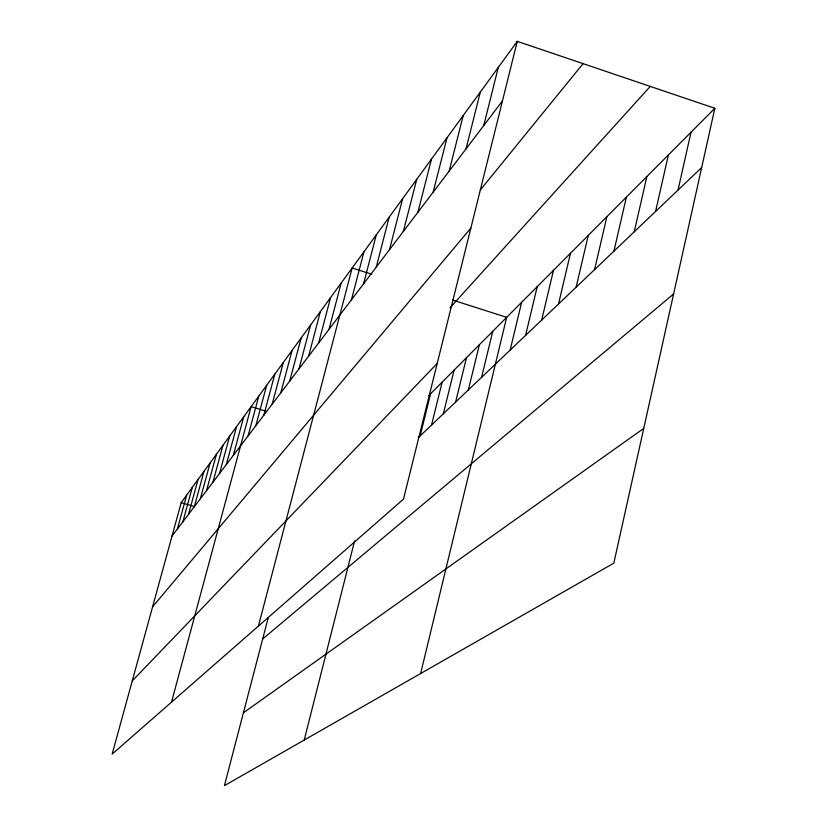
<?xml version="1.0" encoding="UTF-8"?>
<svg xmlns="http://www.w3.org/2000/svg" width="827" height="827" viewBox="0 0 827 827"><rect width="100%" height="100%" fill="white"/><g stroke="black" fill="none" stroke-linecap="round" stroke-linejoin="round"><path stroke-width="1.24" d="M517.268 41.35L403.483 499.126L112.152 754.1L181.206 502.62L517.268 41.35L714.848 108.296L613.82 563.146L224.417 785.65L268.196 617.821M678.037 190.065L691.01 132.237M655.573 211.474L668.381 154.959M634.237 231.829L646.869 176.565M613.923 251.181L626.39 197.126M594.582 269.623L606.873 216.726M576.13 287.207L588.255 235.416M541.675 320.049L553.48 270.336M558.514 304.005L570.475 253.269M525.569 335.411L537.209 286.669M510.145 350.11L521.63 302.32M420.633 673.529L506.682 317.32L452.483 300.015M468.34 389.962L479.381 344.745M481.583 377.339L492.768 331.296M455.594 402.108L466.49 357.678M431.518 425.068L442.135 382.136M443.334 413.8L454.095 370.134M420.126 435.932L430.609 393.704M483.754 125.539L498.299 67.38M304.212 740.062L354.607 540.92M449.164 171.096L463.223 115.532M466.014 148.901L480.311 92.066M433.152 192.184L446.973 137.84M403.359 231.415L416.725 179.345M417.904 212.27L431.487 159.094M389.496 249.682L402.635 198.687M363.57 283.826L376.295 234.847M376.244 267.131L389.176 217.17M258.427 626.07L352.157 267.979L371.757 274.244M351.444 299.798L363.963 251.77M318.602 343.04L330.573 297.606M329.001 329.353L341.148 283.092M289.708 381.092L301.162 337.964M298.981 368.883L310.601 325.011M308.605 356.21L320.39 311.572M272.166 404.196L283.299 362.484M280.777 392.856L292.076 350.441M248.069 435.932L258.758 396.174M255.822 425.719L266.666 385.33M263.854 415.144L274.833 374.104M219.506 473.551L229.648 436.129M226.309 464.598L236.574 426.618M233.328 455.357L243.727 416.798M171.509 702.144L251.119 406.657L266.428 411.36M200.351 498.774L210.12 462.944M206.543 490.618L216.426 454.281M212.921 482.213L222.939 445.339M177.36 529.053L186.664 495.135M182.86 521.816L192.267 487.434M188.515 514.353L198.046 479.505M194.345 506.682L203.99 471.349M172.016 536.092L502.465 100.904M480.208 190.107L583.076 63.648M152.592 606.822L470.842 228.128M450.002 307.851L650.26 86.411M132.237 680.931L437.204 363.446M428.903 395.43L714.848 108.296M418.286 437.669L701.699 167.509M262.686 638.951L673.612 293.967M243.427 712.781L643.747 428.407M181.206 502.62L194.428 506.579"/></g></svg>
